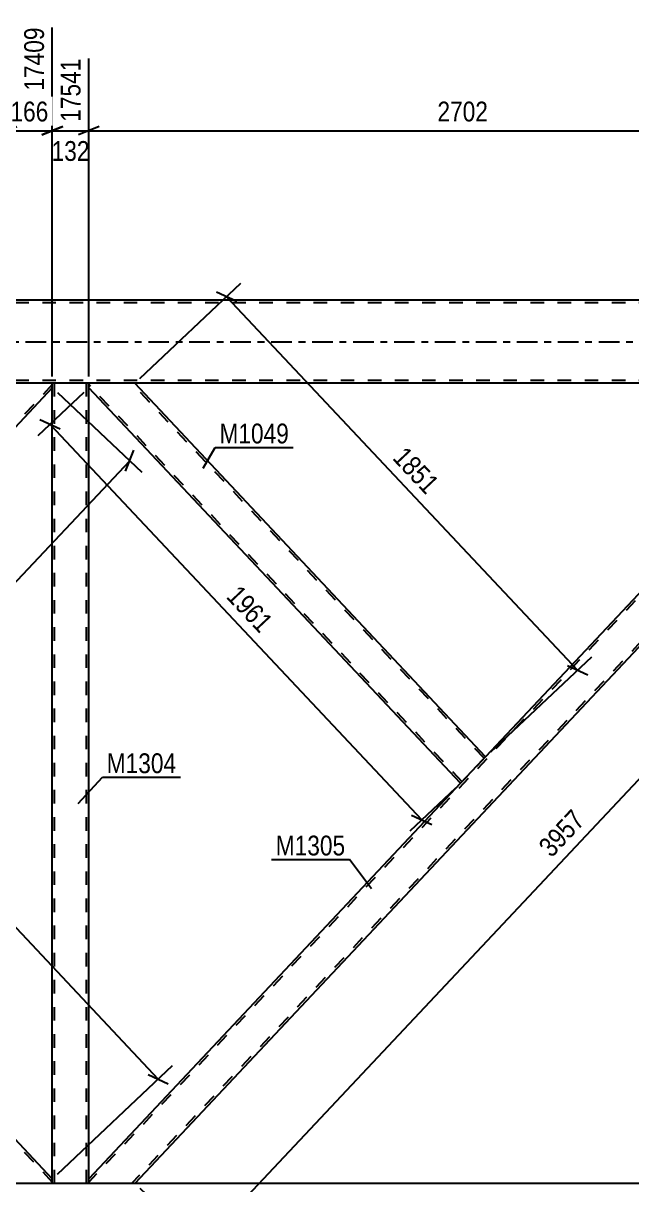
# Model space of a CAD drawing. Header units: millimetres. Extents: x -177 to 1012, y -676 to 165.
# Drawn here: x 692.2 to 780.1, y -121.8 to 46 of the extents above; entities that cross this region are included whole.
import ezdxf

# ---------------------------------------------------------------- set-up
doc = ezdxf.new("R2010")
doc.units = ezdxf.units.MM
doc.linetypes.add('DXK_LINE_DOT2', pattern=[3.9198, 1.9599, -1.9599])
doc.linetypes.add('DXK_LINE_DOT3', pattern=[5.9187, 2.979, -0.9799, 0.9799, -0.9799])
doc.styles.add('Arial Narrow', font='ARIALN.TTF', dxfattribs={"height": 0.2})

# ---------------------------------------------------------------- blocks, each defined once
blk = doc.blocks.new('Part-761545539-2097 - 1890')
at = {"color": 2, "linetype": 'Continuous'}
for p, q in [((641.64, -57.14), (689.73, -6)), ((696.36, -6.66), (642.62, -63.8)), ((696.36, -6.66), (696.36, -6)), ((641.64, -63.91), (641.64, -57.14)), ((641.64, -64.85), (641.64, -63.91))]:
    blk.add_line(p, q, dxfattribs=at)
at = {"color": 7, "linetype": 'DXK_LINE_DOT2'}
for p, q in [((690.17, -6), (641.64, -57.61)), ((696.36, -6.19), (641.64, -64.38)), ((696.36, -6), (689.73, -6)), ((642.62, -63.8), (641.64, -64.85)), ((641.64, -64.78), (641.64, -63.91)), ((641.64, -64.38), (641.64, -64.34))]:
    blk.add_line(p, q, dxfattribs=at)
blk = doc.blocks.new('Part-761545539-1972 - 1890')
at = {"color": 7, "linetype": 'DXK_LINE_DOT2'}
for p, q in [((838, 5.6), (0, 5.6)), ((838, -5.6), (0, -5.6))]:
    blk.add_line(p, q, dxfattribs=at)
at = {"color": 2, "linetype": 'Continuous'}
for p, q in [((817, 6), (641, 6)), ((812.5, -6), (645.5, -6))]:
    blk.add_line(p, q, dxfattribs=at)
at = {"color": 7, "linetype": 'DXK_LINE_DOT3'}
blk.add_line((0, 0), (838, 0), dxfattribs=at)
blk = doc.blocks.new('Part-761545539-1987 - 1890')
at = {"color": 2, "linetype": 'Continuous'}
blk.add_line((798, -121.6), (216.6, -121.6), dxfattribs=at)
blk = doc.blocks.new('Part-761545539-2215 - 1890')
at = {"color": 7, "linetype": 'DXK_LINE_DOT2'}
for p, q in [((701.64, -6), (696.36, -6)), ((696.36, -6.66), (696.36, -6)), ((696.68, -121.6), (696.68, -6)), ((701.32, -121.6), (701.32, -6)), ((701.64, -6.66), (701.64, -6)), ((696.36, -121.6), (696.36, -120.94)), ((701.64, -121.6), (696.36, -121.6)), ((701.64, -121.6), (701.64, -120.94))]:
    blk.add_line(p, q, dxfattribs=at)
at = {"color": 2, "linetype": 'Continuous'}
for p, q in [((696.36, -120.94), (696.36, -6.66)), ((701.64, -120.94), (701.64, -6.66))]:
    blk.add_line(p, q, dxfattribs=at)
blk = doc.blocks.new('Part-761545539-2322 - 1890')
at = {"color": 2, "linetype": 'Continuous'}
for p, q in [((642.62, -63.8), (641.64, -64.85)), ((641.64, -69.53), (641.64, -64.85)), ((696.36, -120.94), (642.62, -63.8)), ((641.64, -70.46), (641.64, -69.53)), ((689.73, -121.6), (641.64, -70.46)), ((696.36, -121.6), (696.36, -120.94))]:
    blk.add_line(p, q, dxfattribs=at)
at = {"color": 7, "linetype": 'DXK_LINE_DOT2'}
for p, q in [((696.36, -121.41), (642.41, -64.03)), ((641.64, -70.39), (641.64, -69.53)), ((690.17, -121.6), (641.64, -69.99)), ((696.36, -121.6), (689.73, -121.6))]:
    blk.add_line(p, q, dxfattribs=at)
blk = doc.blocks.new('Part-761545539-2427 - 1890')
at = {"color": 7, "linetype": 'DXK_LINE_DOT2'}
for p, q in [((810.17, -6), (701.64, -121.41)), ((816.36, -6.19), (707.83, -121.6)), ((816.36, -6), (809.73, -6)), ((816.36, -6.48), (816.36, -6)), ((759, -59.95), (755.38, -63.8)), ((708.27, -121.6), (701.64, -121.6))]:
    blk.add_line(p, q, dxfattribs=at)
at = {"color": 2, "linetype": 'Continuous'}
for p, q in [((816.36, -6.66), (708.27, -121.6)), ((809.73, -6), (759, -59.95)), ((816.36, -6.66), (816.36, -6.48)), ((755.38, -63.8), (701.64, -120.94)), ((701.64, -121.6), (701.64, -120.94))]:
    blk.add_line(p, q, dxfattribs=at)
blk = doc.blocks.new('Part-761545539-2432 - 1890')
at = {"color": 2, "linetype": 'Continuous'}
for p, q in [((701.64, -6.66), (701.64, -6)), ((755.38, -63.8), (701.64, -6.66)), ((759, -59.95), (708.27, -6)), ((758.56, -60.41), (755.38, -63.8)), ((759, -59.95), (758.56, -60.41))]:
    blk.add_line(p, q, dxfattribs=at)
at = {"color": 7, "linetype": 'DXK_LINE_DOT2'}
for p, q in [((708.27, -6), (701.64, -6)), ((755.6, -63.57), (701.64, -6.19)), ((758.78, -60.18), (707.83, -6)), ((758.97, -59.98), (758.56, -60.41)), ((755.6, -63.57), (755.61, -63.55))]:
    blk.add_line(p, q, dxfattribs=at)
blk = doc.blocks.new('StraightDimension-761545539-16607 - 1890')
at = {"color": 7, "linetype": 'Continuous'}
for p, q in [((696.36, -5), (696.36, 45.42)), ((701.64, -5), (701.64, 40.92)), ((694.86, 29.88), (697.86, 31.08)), ((696.36, 30.48), (701.64, 30.48)), ((703.14, 31.08), (700.14, 29.88))]:
    blk.add_line(p, q, dxfattribs=at)
at = {"color": 0, "linetype": 'Continuous'}
blk.add_wipeout([(701.04, 41.52), (696.84, 41.52), (696.84, 31.18), (701.04, 31.18)], dxfattribs=at)
at = {"color": 0}
blk.add_wipeout([(702.34, 25.53), (702.34, 29.73), (695.66, 29.73), (695.66, 25.53)], dxfattribs=at)
at = {"color": 3, "linetype": 'Continuous', "style": 'Arial Narrow'}
blk.add_text('17541', height=2.863, rotation=90.0002, dxfattribs=at).set_placement((700.44, 31.78))
at = {"color": 3, "style": 'Arial Narrow'}
blk.add_text('132', height=2.863, dxfattribs=at).set_placement((696.26, 26.13))
blk = doc.blocks.new('StraightDimension-761545539-2837 - 1890')
at = {"color": 7, "linetype": 'Continuous'}
for p, q in [((709, -5.31), (723.63, 8.45)), ((723.02, 5.82), (720.09, 7.18)), ((721.56, 6.5), (772.29, -47.45)), ((759.73, -59.26), (774.37, -45.5)), ((770.83, -46.77), (773.75, -48.13))]:
    blk.add_line(p, q, dxfattribs=at)
at = {"color": 0}
blk.add_wipeout([(750.39, -23.06), (753.44, -20.19), (747.61, -13.98), (744.55, -16.86)], dxfattribs=at)
at = {"color": 3, "style": 'Arial Narrow'}
blk.add_text('1851', height=2.863, rotation=-46.7591, dxfattribs=at).set_placement((745.4, -16.89))
blk = doc.blocks.new('StraightDimension-761545539-2640 - 1890')
at = {"color": 7, "linetype": 'Continuous'}
for p, q in [((697.09, -7.35), (709.3, -18.83)), ((706.96, -18.69), (708.15, -15.68)), ((652.83, -75.37), (707.55, -17.19)), ((642.37, -65.53), (654.58, -77.02)), ((653.43, -73.87), (652.24, -76.88))]:
    blk.add_line(p, q, dxfattribs=at)
at = {"color": 0}
blk.add_wipeout([(682.56, -42.67), (679.5, -39.79), (673.67, -45.99), (676.73, -48.87)], dxfattribs=at)
at = {"color": 3, "style": 'Arial Narrow'}
blk.add_text('1997', height=2.863, rotation=46.7591, dxfattribs=at).set_placement((676.71, -48.02))
blk = doc.blocks.new('StraightDimension-761545539-2656 - 1890')
at = {"color": 7, "linetype": 'Continuous'}
for p, q in [((817.09, -6.69), (827.97, -16.91)), ((825.63, -16.77), (826.81, -13.77)), ((717.8, -130.56), (826.22, -15.27)), ((709, -122.29), (719.54, -132.2)), ((718.39, -129.06), (717.2, -132.06))]:
    blk.add_line(p, q, dxfattribs=at)
at = {"color": 0}
blk.add_wipeout([(774.38, -69.3), (771.32, -66.42), (765.49, -72.62), (768.54, -75.5)], dxfattribs=at)
at = {"color": 3, "style": 'Arial Narrow'}
blk.add_text('3957', height=2.863, rotation=46.7591, dxfattribs=at).set_placement((768.52, -74.65))
blk = doc.blocks.new('StraightDimension-761545539-2786 - 1890')
at = {"color": 7, "linetype": 'Continuous'}
for p, q in [((643.35, -63.11), (660.01, -47.45)), ((659.4, -50.09), (656.47, -48.72)), ((657.93, -49.4), (711.67, -106.54)), ((697.09, -120.25), (713.74, -104.59)), ((710.2, -105.86), (713.13, -107.23))]:
    blk.add_line(p, q, dxfattribs=at)
at = {"color": 0}
blk.add_wipeout([(688.26, -80.56), (691.32, -77.68), (685.49, -71.48), (682.43, -74.36)], dxfattribs=at)
at = {"color": 3, "style": 'Arial Narrow'}
blk.add_text('1961', height=2.863, rotation=-46.7591, dxfattribs=at).set_placement((683.28, -74.39))
blk = doc.blocks.new('StraightDimension-761545539-2819 - 1890')
at = {"color": 7, "linetype": 'Continuous'}
for p, q in [((700.91, -7.35), (694.28, -13.58)), ((697.49, -12.62), (694.56, -11.26)), ((696.03, -11.94), (749.76, -69.08)), ((754.65, -64.49), (748.02, -70.72)), ((748.3, -68.4), (751.23, -69.76))]:
    blk.add_line(p, q, dxfattribs=at)
at = {"color": 0}
blk.add_wipeout([(726.36, -43.1), (729.42, -40.22), (723.59, -34.02), (720.53, -36.89)], dxfattribs=at)
at = {"color": 3, "style": 'Arial Narrow'}
blk.add_text('1961', height=2.863, rotation=-46.7591, dxfattribs=at).set_placement((721.37, -36.92))
blk = doc.blocks.new('StraightDimension-761545539-16606 - 1890')
at = {"color": 7, "linetype": 'Continuous'}
for p, q in [((701.64, -5), (701.64, 40.92)), ((809.73, -5), (809.73, 40.92)), ((703.14, 31.08), (700.14, 29.88)), ((701.64, 30.48), (809.73, 30.48)), ((808.23, 29.88), (811.23, 31.08))]:
    blk.add_line(p, q, dxfattribs=at)
at = {"color": 0, "linetype": 'Continuous'}
blk.add_wipeout([(809.13, 41.52), (804.93, 41.52), (804.93, 31.18), (809.13, 31.18)], dxfattribs=at)
at = {"color": 0}
blk.add_wipeout([(759.94, 31.23), (759.94, 35.43), (751.43, 35.43), (751.43, 31.23)], dxfattribs=at)
at = {"color": 3, "linetype": 'Continuous', "style": 'Arial Narrow'}
blk.add_text('20243', height=2.863, rotation=90.0002, dxfattribs=at).set_placement((808.53, 31.78))
at = {"color": 3, "style": 'Arial Narrow'}
blk.add_text('2702', height=2.863, dxfattribs=at).set_placement((752.03, 31.83))
blk = doc.blocks.new('StraightDimension-761545539-16608 - 1890')
at = {"color": 7, "linetype": 'Continuous'}
for p, q in [((696.36, -5), (696.36, 45.42)), ((689.73, -5), (689.73, 40.92)), ((688.23, 29.88), (691.23, 31.08)), ((689.73, 30.48), (696.36, 30.48)), ((697.86, 31.08), (694.86, 29.88))]:
    blk.add_line(p, q, dxfattribs=at)
at = {"color": 0}
blk.add_wipeout([(696.39, 31.23), (696.39, 35.43), (689.71, 35.43), (689.71, 31.23)], dxfattribs=at)
at = {"color": 3, "style": 'Arial Narrow'}
blk.add_text('166', height=2.863, dxfattribs=at).set_placement((690.31, 31.83))
at = {"color": 0, "linetype": 'Continuous'}
blk.add_wipeout([(695.76, 46.02), (691.56, 46.02), (691.56, 35.68), (695.76, 35.68)], dxfattribs=at)
at = {"color": 3, "linetype": 'Continuous', "style": 'Arial Narrow'}
blk.add_text('17409', height=2.863, rotation=90.0002, dxfattribs=at).set_placement((695.16, 36.28))
blk = doc.blocks.new('Mark-761545539-2211 - 1890')
at = {"color": 0}
blk.add_wipeout([(714.28, -62.33), (714.28, -59.33), (704.23, -59.33), (704.23, -62.33)], dxfattribs=at)
blk.add_wipeout([(714.28, -62.33), (714.28, -59.33), (704.23, -59.33), (704.23, -62.33)], dxfattribs=at)
at = {"color": 30, "linetype": 'Continuous'}
for p, q in [((700.11, -66.7), (703.63, -62.93)), ((703.63, -62.93), (714.88, -62.93))]:
    blk.add_line(p, q, dxfattribs=at)
at = {"color": 3, "style": 'Arial Narrow'}
blk.add_text('M1304', height=2.863, dxfattribs=at).set_placement((704.23, -62.33))
blk = doc.blocks.new('Mark-761545539-2423 - 1890')
at = {"color": 0}
blk.add_wipeout([(738.71, -74.22), (738.71, -71.22), (728.66, -71.22), (728.66, -74.22)], dxfattribs=at)
blk.add_wipeout([(738.71, -74.22), (738.71, -71.22), (728.66, -71.22), (728.66, -74.22)], dxfattribs=at)
at = {"color": 30, "linetype": 'Continuous'}
for p in [(728.06, -74.82), (742.49, -79.02)]:
    blk.add_line(p, (739.31, -74.82), dxfattribs=at)
at = {"color": 3, "style": 'Arial Narrow'}
blk.add_text('M1305', height=2.863, dxfattribs=at).set_placement((728.66, -74.22))
blk = doc.blocks.new('Mark-761545539-2428 - 1890')
at = {"color": 0}
blk.add_wipeout([(730.57, -14.69), (730.57, -11.69), (720.52, -11.69), (720.52, -14.69)], dxfattribs=at)
blk.add_wipeout([(730.57, -14.69), (730.57, -11.69), (720.52, -11.69), (720.52, -14.69)], dxfattribs=at)
at = {"color": 30, "linetype": 'Continuous'}
for p, q in [((718.15, -18.26), (719.92, -15.29)), ((719.92, -15.29), (731.17, -15.29))]:
    blk.add_line(p, q, dxfattribs=at)
at = {"color": 3, "style": 'Arial Narrow'}
blk.add_text('M1049', height=2.863, dxfattribs=at).set_placement((720.52, -14.69))

msp = doc.modelspace()

# ---------------------------------------------------------------- block references
for name in ['Part-761545539-1972 - 1890', 'Part-761545539-2097 - 1890', 'Part-761545539-2215 - 1890', 'Part-761545539-2427 - 1890', 'Part-761545539-2432 - 1890', 'Part-761545539-2322 - 1890', 'Part-761545539-1987 - 1890']:
    msp.add_blockref(name, (0, 0))

# ---------------------------------------------------------------- next in the draw order: block references
for name in ['StraightDimension-761545539-16607 - 1890', 'StraightDimension-761545539-2837 - 1890']:
    msp.add_blockref(name, (0, 0))

# ---------------------------------------------------------------- next in the draw order: block references
for name in ['StraightDimension-761545539-16608 - 1890', 'StraightDimension-761545539-16606 - 1890', 'StraightDimension-761545539-2640 - 1890']:
    msp.add_blockref(name, (0, 0))

# ---------------------------------------------------------------- next in the draw order: block references
msp.add_blockref('StraightDimension-761545539-2656 - 1890', (0, 0))

# ---------------------------------------------------------------- next in the draw order: block references
msp.add_blockref('StraightDimension-761545539-2786 - 1890', (0, 0))

# ---------------------------------------------------------------- next in the draw order: block references
msp.add_blockref('StraightDimension-761545539-2819 - 1890', (0, 0))

# ---------------------------------------------------------------- next in the draw order: block references
for name in ['Mark-761545539-2428 - 1890', 'Mark-761545539-2211 - 1890', 'Mark-761545539-2423 - 1890']:
    msp.add_blockref(name, (0, 0))

doc.saveas('drawing.dxf')
